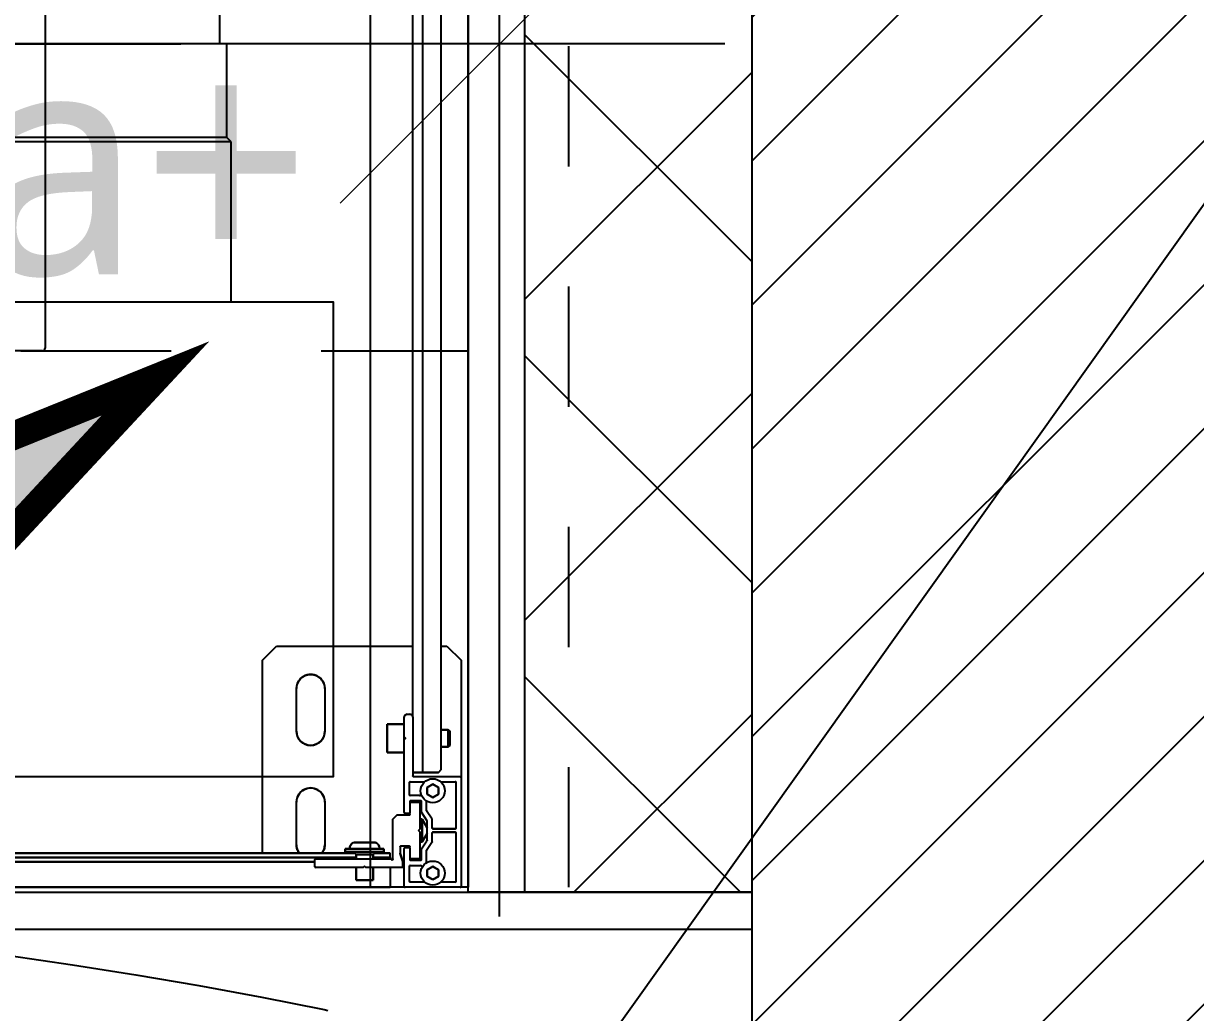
# Model space of a CAD drawing. Extents: x -2932 to 12371, y 2178 to 6224.
# Drawn here: x 4616.3 to 4657.59, y 4688.02 to 4722.88 of the extents above; entities that cross this region are included whole.
import ezdxf
from ezdxf import colors
from ezdxf.entities.mleader import LeaderData, LeaderLine
from ezdxf.math import Vec2, Vec3

# ---------------------------------------------------------------- set-up
doc = ezdxf.new("R2010")
doc.units = 0
doc.header["$PDMODE"] = 67
for name, pattern in [('ACAD_ISO02W100', [15, 12, -3]), ('prlm_ef', [0.165, 0.1, -0.065]), ('prlm_vmc', [0.282222, 0.141111, -0.141111]), ('Style de ligne -1', [0.41664, 0.20828, -0.20836])]:
    doc.linetypes.add(name, pattern=pattern)
doc.layers.get('0').update_dxf_attribs({"color": 252})
for name, color, linetype, lineweight in [('_GAZELEC-BOITE INCORPO', 36, 'Continuous', 18), ('_GAZELEC-RESERVATION', 1, 'Continuous', 18), ('_GAZELEC-RESERVATION 2', 6, 'Continuous', 18)]:
    doc.layers.add(name, color=color, linetype=linetype, lineweight=lineweight)
for name, color, linetype in [('_GAZELEC-EAU CHAUDE', 1, 'Continuous'), ('B aménagement intérieur', 252, 'Continuous'), ('B GÈnÈral_Hatch', 252, 'Continuous'), ('B Général', 252, 'Continuous'), ('C ANNOTATIONS-prestations', 252, 'Continuous'), ('F REMPLISSAGE-vert clair', 252, 'Continuous'), ('F REMPLISSAGE-vert foncé', 252, 'Continuous'), ('GAZ-EU FLECHE', 42, 'Continuous'), ('GAZ-GAZ N-1', 202, 'Continuous'), ('MTI900_Alu', 252, 'Continuous'), ('prlm-CHAUFF', 30, 'Continuous'), ('prlm-EAU-EF', 161, 'Continuous'), ('prlm-MOD', 64, 'Continuous')]:
    doc.layers.add(name, color=color, linetype=linetype)
doc.layers.add('prlm-ZEROPLOT', color=254, linetype='Continuous', plot=False)
doc.styles.add('Arial', font='arial.ttf')
doc.styles.add('Eurostile', font='')
doc.styles.add('prlm-chauff', font='trebucbi.ttf', dxfattribs={"height": 18})
doc.styles.get("Standard").update_dxf_attribs({"font": 'isocp.shx', "height": 15})
doc.styles.get('Eurostile').set_extended_font_data('Eurostile')
doc.dimstyles.new('200', dxfattribs={"dimscale": 0.1, "dimtxt": 150, "dimasz": 25, "dimexe": 50, "dimexo": 50, "dimgap": 20, "dimtad": 1, "dimdec": 0, "dimdsep": 46, "dimtxsty": 'Arial', "dimblk1": 'DOTBLANK', "dimblk2": 'DOTBLANK', "dimsah": 1, "dimcen": 25, "dimclrd": 5, "dimclre": 5, "dimadec": 0, "dimazin": 0, "dimtfac": 1, "dimtdec": 0, "dimtmove": 0, "dimatfit": 3, "dimldrblk": 'DOTBLANK', "dimfxl": 50, "dimtolj": 1, "dimtzin": 0, "dimarcsym": 0})
doc.dimstyles.new('Arch', dxfattribs={"dimtxt": 11.765001, "dimasz": 11.224121, "dimexe": 15.875, "dimexo": 7.9375, "dimgap": 7.9375, "dimtad": 1, "dimdec": 1, "dimtxsty": 'Eurostile', "dimblk": 'B n1.VW_SLASH', "dimblk1": 'B n1.VW_SLASH', "dimblk2": 'B n1.VW_SLASH', "dimcen": 0, "dimdle": 7.9375, "dimazin": 0, "dimtfac": 1, "dimtdec": 1, "dimtix": 1, "dimtmove": 0, "dimatfit": 0, "dimldrblk": 'B n1.VW_FILLEDARROW', "dimfxl": 1, "dimfrac": 2, "dimtolj": 1, "dimarcsym": 0})

# ---------------------------------------------------------------- blocks, each defined once
blk = doc.blocks.new('A n1.200_wc-2')
at = {"layer": 'B Général', "linetype": 'Continuous'}
for p, q in [((-25, -20.1), (-25, 0)), ((-24.9, 0.1), (24.9, 0.1))]:
    blk.add_line(p, q, dxfattribs=at)
blk.add_arc((-24.9, 0), 0.1, 90, 180, dxfattribs=at)
blk = doc.blocks.new('A n1.Groupe-6-1')
at = {"layer": 'B Général', "linetype": 'Style de ligne -1', "ltscale": 25.4, "flags": 128}
blk.add_lwpolyline([(-35.4, 7.6), (35.6, 7.6), (35.6, -32.4), (-35.4, -32.4)], close=True, dxfattribs=at)
at = {"layer": 'B Général', "xscale": -1, "rotation": 270}
blk.add_blockref('A n1.200_wc-2', (35.5, 7.5), dxfattribs=at)
blk = doc.blocks.new('A n1.WC-plan-PMR')
at = {"layer": 'B Général'}
blk.add_blockref('A n1.Groupe-6-1', (0, 0), dxfattribs=at)
blk = doc.blocks.new('A n1.T2 A25 (2D)')
at = {"layer": 'B Général', "xscale": -1, "rotation": 90}
blk.add_blockref('A n1.WC-plan-PMR', (-193.399, -298.643), dxfattribs=at)
blk = doc.blocks.new('A n1.G 100_80')
at = {"layer": 'B Général', "linetype": 'Continuous', "flags": 128}
blk.add_lwpolyline([(9.5, -45), (9.5, 45), (48.52, 45), (48.52, -45)], close=True, dxfattribs=at)
at = {"layer": 'C ANNOTATIONS-prestations'}
for p, q in [((9.5, 42.25), (9.5, -42.25)), ((10.55, 41.05), (10.55, -41.05)), ((10.7, 41), (10.7, -41)), ((10.4, 39.6), (10.4, -39.6)), ((10.7, -37.75), (17.5, -37.75)), ((17.5, -37.75), (18, -38.25)), ((18, -38.25), (18, -43.05)), ((11, -38.95), (12.5, -38.95)), ((15, -38.95), (16.5, -38.95)), ((10.2, -41.3), (10.2, -39.63)), ((10.23, -39.6), (10.47, -39.6)), ((10.5, -39.63), (10.5, -42.29)), ((12.5, -39.95), (11, -39.95)), ((16.5, -39.95), (15, -39.95)), ((10.7, -40.67), (10.75, -40.67)), ((10.75, -40.67), (10.75, -42.03)), ((10.75, -40.67), (10.85, -40.67)), ((10.85, -40.67), (10.85, -42.03)), ((9.75, -41.05), (9.75, -41.65)), ((9.75, -41.05), (10.2, -41.05)), ((10.5, -41.05), (10.65, -41.05)), ((10.65, -41.05), (10.75, -40.95)), ((10.65, -41.65), (10.65, -41.05)), ((11.08, -41.025), (11.08, -41.675)), ((10.2, -41.65), (9.75, -41.65)), ((10.25, -41.35), (10.2, -41.3)), ((10.2, -41.4), (10.25, -41.35)), ((10.2, -42.67), (10.2, -41.4)), ((10.65, -41.65), (10.5, -41.65)), ((10.55, -41.65), (10.55, -42.25)), ((10.75, -41.75), (10.65, -41.65)), ((10.7, -41.7), (10.7, -42.25)), ((10.75, -42.03), (10.7, -42.03)), ((10.85, -42.03), (10.75, -42.03)), ((9.5, -42.78), (9.5, -42.25)), ((10.2, -42.25), (9.5, -42.25)), ((10.55, -42.25), (10.5, -42.25)), ((10.5, -42.35), (11.9, -42.35)), ((10.55, -42.25), (10.7, -42.25)), ((11.9, -42.35), (12.05, -42.5)), ((12.05, -42.5), (12.05, -42.92)), ((14.25, -42.15), (15.25, -42.15)), ((14.25, -42.75), (14.25, -42.15)), ((15.25, -42.15), (15.25, -42.75)), ((9.5, -44.72), (9.5, -42.78)), ((9.53, -42.75), (10.87, -42.75)), ((9.71, -42.93), (10.24, -42.93)), ((10.395, -42.7), (10.23, -42.7)), ((10.695, -42.601), (10.405, -42.698)), ((10.92, -42.6), (10.705, -42.6)), ((10.9, -42.78), (10.9, -42.92)), ((10.95, -42.92), (10.95, -42.63)), ((12.1, -42.92), (12.1, -42.78)), ((12.13, -42.75), (14.7, -42.75)), ((12.76, -42.93), (13.19, -42.93)), ((14.7, -42.75), (14.729, -42.779)), ((14.7, -42.75), (14.8, -42.75)), ((14.771, -42.779), (14.8, -42.75)), ((14.8, -42.75), (15.5, -42.75)), ((15.6, -42.85), (15.6, -42.95)), ((9.68, -43.467), (9.68, -42.96)), ((10.27, -42.96), (10.27, -43.306)), ((10.45, -42.98), (10.45, -43.32)), ((10.87, -42.95), (10.48, -42.95)), ((10.48, -43.35), (10.841, -43.35)), ((10.5, -43.27), (10.5, -42.98)), ((11.45, -43.3), (10.53, -43.3)), ((10.858, -43.355), (11.142, -43.545)), ((10.87, -42.95), (10.92, -42.95)), ((11.1, -43.377), (11.1, -43.3)), ((11.177, -43.3), (11.177, -43.421)), ((11.45, -43.3), (11.5, -43.25)), ((11.5, -43.25), (11.55, -43.3)), ((12.47, -43.3), (11.55, -43.3)), ((11.823, -43.3), (11.823, -43.421)), ((11.858, -43.545), (12.15, -43.35)), ((11.9, -43.3), (11.9, -43.377)), ((12.08, -42.95), (12.13, -42.95)), ((12.52, -42.95), (12.13, -42.95)), ((12.15, -43.35), (12.52, -43.35)), ((12.5, -42.98), (12.5, -43.27)), ((12.55, -43.32), (12.55, -42.98)), ((12.73, -43.28), (12.73, -42.96)), ((13.22, -42.96), (13.22, -43.467)), ((13.4, -43.08), (13.4, -44.72)), ((15.5, -43.05), (13.43, -43.05)), ((13.55, -43.4), (13.55, -43.05)), ((15.5, -43.05), (42.27, -43.05)), ((9.885, -43.55), (9.769, -43.75)), ((9.769, -43.75), (9.885, -43.95)), ((10.115, -43.55), (9.885, -43.55)), ((10.231, -43.75), (10.115, -43.55)), ((10.115, -43.95), (10.231, -43.75)), ((10.364, -43.53), (10.786, -43.53)), ((10.803, -43.535), (11.088, -43.725)), ((11.1, -43.377), (11.9, -43.377)), ((11.4, -43.55), (11.1, -43.377)), ((11.105, -43.73), (11.41, -43.73)), ((11.159, -43.55), (11.841, -43.55)), ((11.44, -44.54), (11.44, -43.76)), ((11.56, -43.76), (11.56, -44.54)), ((11.59, -43.73), (11.904, -43.73)), ((11.9, -43.377), (11.6, -43.55)), ((11.904, -43.73), (12.197, -43.535)), ((12.214, -43.53), (12.536, -43.53)), ((12.785, -43.55), (12.669, -43.75)), ((12.669, -43.75), (12.785, -43.95)), ((13.015, -43.55), (12.785, -43.55)), ((13.131, -43.75), (13.015, -43.55)), ((13.015, -43.95), (13.131, -43.75)), ((13.55, -43.4), (44.25, -43.4)), ((13.55, -43.95), (13.55, -43.4)), ((9.68, -44.54), (9.68, -44.033)), ((9.885, -43.95), (10.115, -43.95)), ((12.785, -43.95), (13.015, -43.95)), ((13.22, -44.033), (13.22, -44.54)), ((13.65, -44.05), (13.55, -43.95)), ((13.65, -44.05), (44.15, -44.05)), ((14.45, -44.3), (14.45, -44.05)), ((15.05, -44.05), (15.05, -44.3)), ((18, -44.05), (18, -44.25)), ((11.41, -44.57), (9.71, -44.57)), ((13.19, -44.57), (11.59, -44.57)), ((14.45, -44.3), (15.05, -44.3)), ((14.5, -44.35), (14.45, -44.3)), ((15, -44.35), (14.5, -44.35)), ((15.05, -44.3), (15, -44.35)), ((18, -44.25), (17.5, -44.75)), ((9.5, -44.75), (9.5, -44.72)), ((9.53, -44.75), (9.5, -44.75)), ((13.37, -44.75), (9.53, -44.75)), ((17.5, -44.75), (13.37, -44.75))]:
    blk.add_line(p, q, dxfattribs=at)
at = {"layer": 'C ANNOTATIONS-prestations', "flags": 128}
for points in [[(10.7, -39.05, -0.080612), (10.842, -38.976, -0.080612), (11, -38.95)], [(12.5, -38.95, -0.414214), (13, -39.45, -0.414214), (12.5, -39.95)], [(15, -39.95, -0.414214), (14.5, -39.45, -0.414214), (15, -38.95)], [(16.5, -38.95, -0.414214), (17, -39.45, -0.414214), (16.5, -39.95)], [(10.2, -39.63, -0.198912), (10.209, -39.609, -0.198912), (10.23, -39.6)], [(10.47, -39.6, -0.198912), (10.491, -39.609, -0.198912), (10.5, -39.63)], [(11, -39.95, -0.080612), (10.842, -39.924, -0.080612), (10.7, -39.85)], [(10.85, -40.827, -0.218554), (11.01, -40.873, -0.218554), (11.08, -41.025)], [(10.85, -40.826, -0.003145), (10.853, -40.826, -0.003145), (10.855, -40.826)], [(11.08, -41.675, -0.218554), (11.01, -41.827, -0.218554), (10.85, -41.873)], [(10.855, -41.873, -0.003145), (10.853, -41.874, -0.003145), (10.85, -41.874)], [(10.5, -42.35, -0.414214), (10.47, -42.32, -0.414214), (10.5, -42.29)], [(9.5, -42.78, -0.198912), (9.509, -42.759, -0.198912), (9.53, -42.75)], [(9.68, -42.96, -0.198912), (9.689, -42.939, -0.198912), (9.71, -42.93)], [(10.23, -42.7, -0.198912), (10.209, -42.691, -0.198912), (10.2, -42.67)], [(10.24, -42.93, -0.198912), (10.261, -42.939, -0.198912), (10.27, -42.96)], [(10.405, -42.698, -0.040241), (10.4, -42.7, -0.040241), (10.395, -42.7)], [(10.695, -42.601, -0.040241), (10.7, -42.6, -0.040241), (10.705, -42.6)], [(10.87, -42.75, -0.198912), (10.891, -42.759, -0.198912), (10.9, -42.78)], [(10.9, -42.92, -0.198912), (10.891, -42.941, -0.198912), (10.87, -42.95)], [(10.92, -42.6, -0.198912), (10.941, -42.609, -0.198912), (10.95, -42.63)], [(10.95, -42.92, -0.198912), (10.941, -42.941, -0.198912), (10.92, -42.95)], [(12.08, -42.95, -0.198912), (12.059, -42.941, -0.198912), (12.05, -42.92)], [(12.1, -42.78, -0.198912), (12.109, -42.759, -0.198912), (12.13, -42.75)], [(12.13, -42.95, -0.198912), (12.109, -42.941, -0.198912), (12.1, -42.92)], [(12.73, -42.96, -0.198912), (12.739, -42.939, -0.198912), (12.76, -42.93)], [(13.19, -42.93, -0.198912), (13.211, -42.939, -0.198912), (13.22, -42.96)], [(14.771, -42.779, -0.198912), (14.75, -42.787, -0.198912), (14.729, -42.779)], [(15.5, -42.75, -0.198912), (15.571, -42.779, -0.198912), (15.6, -42.85)], [(10.27, -43.306, -0.123554), (10.258, -43.354, -0.123554), (10.225, -43.39)], [(10.45, -42.98, -0.198912), (10.459, -42.959, -0.198912), (10.48, -42.95)], [(10.48, -43.35, -0.198912), (10.459, -43.341, -0.198912), (10.45, -43.32)], [(10.5, -42.98, -0.198912), (10.509, -42.959, -0.198912), (10.53, -42.95)], [(10.53, -43.3, -0.198912), (10.509, -43.291, -0.198912), (10.5, -43.27)], [(10.841, -43.35, -0.073633), (10.85, -43.351, -0.073633), (10.858, -43.355)], [(12.47, -42.95, -0.198912), (12.491, -42.959, -0.198912), (12.5, -42.98)], [(12.5, -43.27, -0.198912), (12.491, -43.291, -0.198912), (12.47, -43.3)], [(12.52, -42.95, -0.198912), (12.541, -42.959, -0.198912), (12.55, -42.98)], [(12.55, -43.32, -0.198912), (12.541, -43.341, -0.198912), (12.52, -43.35)], [(12.758, -43.349, -0.095961), (12.737, -43.317, -0.095961), (12.73, -43.28)], [(13.4, -43.08, -0.198912), (13.409, -43.059, -0.198912), (13.43, -43.05)], [(15.6, -42.95, -0.198912), (15.571, -43.021, -0.198912), (15.5, -43.05)], [(9.68, -43.47, -0.01196), (9.68, -43.469, -0.01196), (9.68, -43.467)], [(10.786, -43.53, -0.073633), (10.795, -43.531, -0.073633), (10.803, -43.535)], [(11.105, -43.73, -0.073633), (11.096, -43.729, -0.073633), (11.088, -43.725)], [(11.159, -43.55, -0.073633), (11.15, -43.549, -0.073633), (11.142, -43.545)], [(11.41, -43.73, -0.198912), (11.431, -43.739, -0.198912), (11.44, -43.76)], [(11.56, -43.76, -0.198912), (11.569, -43.739, -0.198912), (11.59, -43.73)], [(11.858, -43.545, -0.073633), (11.85, -43.549, -0.073633), (11.841, -43.55)], [(12.197, -43.535, -0.073633), (12.205, -43.531, -0.073633), (12.214, -43.53)], [(13.22, -43.467, -0.01196), (13.22, -43.469, -0.01196), (13.22, -43.47)], [(9.68, -44.033, -0.01196), (9.68, -44.031, -0.01196), (9.68, -44.03)], [(13.22, -44.03, -0.01196), (13.22, -44.031, -0.01196), (13.22, -44.033)], [(9.71, -44.57, -0.198912), (9.689, -44.561, -0.198912), (9.68, -44.54)], [(11.44, -44.54, -0.198912), (11.431, -44.561, -0.198912), (11.41, -44.57)], [(11.59, -44.57, -0.198912), (11.569, -44.561, -0.198912), (11.56, -44.54)], [(13.22, -44.54, -0.198912), (13.211, -44.561, -0.198912), (13.19, -44.57)], [(9.53, -44.75, -0.198912), (9.509, -44.741, -0.198912), (9.5, -44.72)], [(13.4, -44.72, -0.198912), (13.391, -44.741, -0.198912), (13.37, -44.75)]]:
    blk.add_lwpolyline(points, format="xyb", dxfattribs=at)
at = {"layer": 'C ANNOTATIONS-prestations'}
for centre in [(10, -43.75), (12.9, -43.75)]:
    blk.add_circle(centre, 0.425, dxfattribs=at)
blk = doc.blocks.new('xi.thema+')
at = {"layer": 'prlm-CHAUFF', "color": 0}
blk.add_lwpolyline([(-20.9, 0), (-20.9, 34.4), (20.9, 34.4), (20.9, 0)], close=True, dxfattribs=at)
at = {"layer": 'prlm-CHAUFF', "color": 7, "linetype": 'prlm_vmc', "ltscale": 30}
blk.add_lwpolyline([(27.9, 0), (27.9, 34.4)], dxfattribs=at)
at = {"layer": 'prlm-CHAUFF', "color": 0, "insert": (0, 25.539), "char_height": 8, "width": 7.19706, "attachment_point": 5, "style": 'prlm-chauff'}
blk.add_mtext('thema+', dxfattribs=at)
blk = doc.blocks.new('A n1.MTI900_Alu_390')
at = {"layer": 'MTI900_Alu', "color": 1, "linetype": 'Continuous'}
for p, q in [((-4.475, 0), (-4.472, 0)), ((-4.475, -0.003), (-4.475, 0)), ((-4.472, 0), (-4.278, 0)), ((-4.278, 0), (-4.225, 0)), ((-4.225, 0), (4.225, 0)), ((-4.225, -0.07), (-4.225, 0)), ((-4.475, -0.387), (-4.475, -0.003)), ((-4.457, -0.191), (-4.457, -0.021)), ((-4.454, -0.018), (-4.4033, -0.018)), ((-4.395, -0.0385), (-4.375, -0.0269)), ((-4.395, -0.0615), (-4.395, -0.0385)), ((-4.375, -0.0269), (-4.355, -0.0385)), ((-4.355, -0.0385), (-4.355, -0.0615)), ((-4.3467, -0.018), (-4.296, -0.018)), ((-4.293, -0.021), (-4.293, -0.074)), ((-4.275, -0.003), (-4.275, -0.137)), ((-4.165, -0.025), (-4.105, -0.025)), ((-4.165, -0.025), (-4.165, -0.07)), ((-4.105, -0.07), (-4.105, -0.025)), ((-4.375, -0.0731), (-4.395, -0.0615)), ((-4.355, -0.0615), (-4.375, -0.0731)), ((-4.296, -0.077), (-4.3306, -0.077)), ((-4.27, -0.073), (-4.27, -0.0895)), ((-4.267, -0.07), (-4.14, -0.07)), ((-4.135, -0.075), (-4.14, -0.07)), ((-4.13, -0.07), (-4.135, -0.075)), ((-4.13, -0.07), (-3.963, -0.07)), ((-3.96, -0.073), (-3.96, -0.097)), ((-4.353, -0.0864), (-4.353, -0.1286)), ((-4.335, -0.098), (-4.335, -0.1341)), ((-4.298, -0.095), (-4.332, -0.095)), ((-4.33, -0.195), (-4.33, -0.103)), ((-4.327, -0.1), (-4.298, -0.1)), ((-4.295, -0.137), (-4.295, -0.098)), ((-4.2698, -0.0905), (-4.2602, -0.1195)), ((-4.26, -0.142), (-4.26, -0.1205)), ((-4.235, -0.1), (-4.235, -0.24)), ((-3.963, -0.1), (-4.229, -0.1)), ((-4.225, -0.105), (-4.225, -0.1)), ((-4.225, -0.105), (-4.165, -0.105)), ((-4.225, -0.105), (-4.225, -0.12)), ((-4.225, -0.12), (-4.17, -0.12)), ((-4.203, -0.12), (-4.203, -0.125)), ((-4.165, -0.115), (-4.175, -0.125)), ((-4.165, -0.1), (-4.165, -0.115)), ((-4.105, -0.115), (-4.165, -0.115)), ((-4.105, -0.115), (-4.105, -0.1)), ((-4.105, -0.105), (4.105, -0.105)), ((-4.095, -0.125), (-4.105, -0.115)), ((-4.1, -0.12), (4.1, -0.12)), ((-4.067, -0.125), (-4.067, -0.12)), ((-3.96, -0.09), (3.96, -0.09)), ((-3.775, -0.12), (-3.775, -0.8)), ((-4.373, -0.1605), (-4.373, -0.191)), ((-4.3535, -0.1303), (-4.3725, -0.1588)), ((-4.3377, -0.16), (-4.355, -0.19)), ((-4.3355, -0.1358), (-4.3545, -0.1642)), ((-4.3377, -0.24), (-4.3377, -0.16)), ((-4.33, -0.16), (-4.3377, -0.16)), ((-4.295, -0.137), (-4.295, -0.142)), ((-4.278, -0.14), (-4.292, -0.14)), ((-4.292, -0.145), (-4.263, -0.145)), ((-4.203, -0.125), (-4.067, -0.125)), ((-4.203, -0.125), (-4.203, -0.135)), ((-4.203, -0.135), (-4.067, -0.135)), ((-4.1675, -0.158), (-4.1025, -0.158)), ((-4.067, -0.135), (-4.067, -0.125)), ((-3.995, -0.3), (-3.995, -0.15)), ((-3.895, -0.15), (-3.895, -0.3)), ((-4.376, -0.194), (-4.454, -0.194)), ((-4.454, -0.206), (-4.376, -0.206)), ((-4.355, -0.1659), (-4.355, -0.2341)), ((-4.33, -0.1677), (-4.3421, -0.1677)), ((-4.325, -0.2), (-4.33, -0.195)), ((-4.33, -0.205), (-4.325, -0.2)), ((-4.33, -0.297), (-4.33, -0.205)), ((-4.457, -0.369), (-4.457, -0.209)), ((-4.373, -0.209), (-4.373, -0.2404)), ((-4.373, -0.2404), (-4.3535, -0.2697)), ((-4.355, -0.21), (-4.3377, -0.24)), ((-4.3545, -0.2358), (-4.335, -0.265)), ((-4.33, -0.2323), (-4.3421, -0.2323)), ((-4.3377, -0.24), (-4.33, -0.24)), ((-4.25, -0.255), (-4.235, -0.24)), ((-4.353, -0.2714), (-4.353, -0.3036)), ((-4.335, -0.265), (-4.335, -0.302)), ((-4.295, -0.258), (-4.295, -0.263)), ((-4.295, -0.302), (-4.295, -0.263)), ((-4.25, -0.255), (-4.292, -0.255)), ((-4.292, -0.26), (-4.278, -0.26)), ((-4.275, -0.263), (-4.275, -0.52)), ((-4.395, -0.3285), (-4.375, -0.3169)), ((-4.395, -0.3515), (-4.395, -0.3285)), ((-4.375, -0.3169), (-4.355, -0.3285)), ((-4.355, -0.3285), (-4.355, -0.3515)), ((-4.332, -0.305), (-4.298, -0.305)), ((-4.328, -0.323), (-4.296, -0.323)), ((-4.298, -0.3), (-4.327, -0.3)), ((-4.293, -0.326), (-4.293, -0.369)), ((-4.375, -0.3631), (-4.395, -0.3515)), ((-4.355, -0.3515), (-4.375, -0.3631)), ((-4.475, -0.8), (-4.475, -0.387)), ((-4.308, -0.39), (-4.472, -0.39)), ((-4.4033, -0.372), (-4.454, -0.372)), ((-4.395, -0.405), (-4.405, -0.415)), ((-4.34, -0.405), (-4.395, -0.405)), ((-4.296, -0.372), (-4.3467, -0.372)), ((-4.305, -0.405), (-4.34, -0.405)), ((-4.34, -0.405), (-4.34, -3.475)), ((-4.305, -0.6), (-4.305, -0.393)), ((-4.405, -0.415), (-4.405, -3.465)), ((-4.43, -0.495), (-4.435, -0.5)), ((-4.43, -0.555), (-4.43, -0.495)), ((-4.405, -0.495), (-4.43, -0.495)), ((-4.215, -0.475), (-4.275, -0.475)), ((-4.215, -0.575), (-4.215, -0.475)), ((-4.435, -0.5), (-4.435, -0.55)), ((-4.275, -0.52), (-4.2779, -0.5229)), ((-4.2779, -0.5271), (-4.275, -0.53)), ((-4.275, -0.53), (-4.275, -0.52)), ((-4.275, -0.53), (-4.275, -0.6)), ((-4.435, -0.55), (-4.43, -0.555)), ((-4.43, -0.555), (-4.405, -0.555)), ((-4.275, -0.575), (-4.215, -0.575)), ((-3.995, -0.7), (-3.995, -0.55)), ((-3.895, -0.55), (-3.895, -0.7)), ((-4.305, -0.6), (-4.305, -3.277)), ((-4.285, -0.61), (-4.295, -0.61)), ((-4.425, -0.85), (-4.475, -0.8)), ((-3.775, -0.8), (-3.825, -0.85)), ((-4.405, -0.85), (-4.425, -0.85)), ((-3.825, -0.85), (-4.305, -0.85))]:
    blk.add_line(p, q, dxfattribs=at)
for centre in [(-4.375, -0.05), (-4.375, -0.34)]:
    blk.add_circle(centre, 0.0425, dxfattribs=at)
for centre, radius, start, end in [((-4.472, -0.003), 0.003, 90, 180), ((-4.278, -0.003), 0.003, 0, 90), ((-4.454, -0.021), 0.003, 90, 180), ((-4.4033, -0.021), 0.003, 84.5182, 90), ((-4.3467, -0.021), 0.003, 90, 95.4817), ((-4.296, -0.021), 0.003, 0, 90), ((-4.3306, -0.067), 0.01, 213.6525, 270), ((-4.296, -0.074), 0.003, 270, 0), ((-4.267, -0.073), 0.003, 90, 180), ((-3.963, -0.073), 0.003, 0, 90), ((-4.332, -0.098), 0.003, 90, 180), ((-4.327, -0.103), 0.003, 90, 180), ((-4.298, -0.098), 0.003, 0, 90), ((-4.298, -0.103), 0.003, 0, 90), ((-4.267, -0.0895), 0.003, 180, 198.4349), ((-4.263, -0.1205), 0.003, 0, 18.4349), ((-4.232, -0.1), 0.003, 0, 180), ((-3.945, -0.15), 0.05, 143.1301, 180), ((-3.963, -0.097), 0.003, 270, 0), ((-3.945, -0.15), 0.05, 0, 36.8699), ((-4.37, -0.1605), 0.003, 146.3099, 180), ((-4.352, -0.1659), 0.003, 146.3099, 180), ((-4.356, -0.1286), 0.003, 326.3099, 0), ((-4.338, -0.1341), 0.003, 326.3099, 0), ((-4.292, -0.137), 0.003, 180, 270), ((-4.292, -0.142), 0.003, 180, 270), ((-4.278, -0.137), 0.003, 270, 0), ((-4.263, -0.142), 0.003, 270, 0), ((-4.1675, -0.138), 0.02, 171.3731, 270), ((-4.1675, -0.133), 0.02, 185.7392, 187.1808), ((-4.1025, -0.138), 0.02, 270, 8.6269), ((-4.1025, -0.133), 0.02, 352.8192, 354.2608), ((-4.454, -0.191), 0.003, 180, 270), ((-4.454, -0.209), 0.003, 90, 180), ((-4.376, -0.191), 0.003, 270, 0), ((-4.376, -0.209), 0.003, 0, 90), ((-4.352, -0.2341), 0.003, 180, 213.6901), ((-4.356, -0.2714), 0.003, 0, 33.6901), ((-4.292, -0.258), 0.003, 90, 180), ((-4.292, -0.263), 0.003, 90, 180), ((-4.278, -0.263), 0.003, 0, 90), ((-4.332, -0.302), 0.003, 180, 270), ((-4.328, -0.333), 0.01, 90, 133.851), ((-4.327, -0.297), 0.003, 180, 270), ((-4.298, -0.297), 0.003, 270, 0), ((-4.298, -0.302), 0.003, 270, 0), ((-4.296, -0.326), 0.003, 0, 90), ((-3.945, -0.3), 0.05, 180, 0), ((-4.454, -0.369), 0.003, 180, 270), ((-4.296, -0.369), 0.003, 270, 0), ((-4.472, -0.387), 0.003, 180, 270), ((-4.4033, -0.369), 0.003, 270, 275.4818), ((-4.3467, -0.369), 0.003, 264.5182, 270), ((-4.308, -0.393), 0.003, 0, 90), ((-4.2758, -0.525), 0.003, 135, 225), ((-3.945, -0.55), 0.05, 0, 180), ((-4.295, -0.6), 0.01, 180, 270), ((-4.285, -0.6), 0.01, 270, 0), ((-3.945, -0.7), 0.05, 180, 0)]:
    blk.add_arc(centre, radius, start, end, dxfattribs=at)
blk = doc.blocks.new('xi.uta-yzen-g')
at = {"layer": 'prlm-CHAUFF', "ltscale": 50}
for p, q in [((36.5, 29.72), (36.5, 35.02)), ((36.75, 29.72), (20.65, 29.72)), ((36.75, 26.42), (36.75, 29.72)), ((36.9, 26.27), (20.5, 26.27)), ((36.75, 26.42), (20.65, 26.42)), ((36.9, 26.27), (36.75, 26.42)), ((36.9, 20.62), (36.9, 26.27))]:
    blk.add_line(p, q, dxfattribs=at)
blk.add_lwpolyline([(-40.5, 20.62), (-40.5, 3.9), (40.5, 3.9), (40.5, 20.62)], close=True, dxfattribs=at)
blk = doc.blocks.new('xi.dchrob')
at = {"layer": 'prlm-ZEROPLOT', "color": 253, "linetype": 'ACAD_ISO02W100', "ltscale": 5}
blk.add_circle((13.375, 0), 180, dxfattribs=at)
blk = doc.blocks.new('B n1.VW_SLASH')
at = {"linetype": 'ByBlock', "lineweight": -2}
blk.add_line((0.7072, 0), (-1, 0), dxfattribs=at)
at = {"linetype": 'Continuous', "lineweight": 20, "flags": 128}
blk.add_lwpolyline([(0.5001, 0.5001), (-0.5001, -0.5001)], dxfattribs=at)
blk = doc.blocks.new('*D253')
at = {"layer": '_GAZELEC-RESERVATION 2', "color": 0, "lineweight": -2, "transparency": 16777216}
for p, q in [((4563.065, 4691.412), (4563.065, 4738.033)), ((4633.065, 4691.412), (4633.065, 4738.033)), ((4574.29, 4722.158), (4621.841, 4722.158))]:
    blk.add_line(p, q, dxfattribs=at)
at = {"layer": 'Defpoints', "color": 0, "transparency": 16777216}
for p in [(4633.065, 4722.158), (4563.065, 4683.475), (4633.065, 4683.475)]:
    blk.add_point(p, dxfattribs=at)
at = {"layer": '_GAZELEC-RESERVATION 2', "color": 0, "lineweight": -2, "transparency": 16777216, "xscale": 11.22412109375, "yscale": 11.22412109375, "zscale": 11.22412109375, "rotation": 180}
blk.add_blockref('B n1.VW_SLASH', (4563.065, 4722.158), dxfattribs=at)
at = {"layer": '_GAZELEC-RESERVATION 2', "color": 0, "lineweight": -2, "transparency": 16777216, "xscale": 11.22412109375, "yscale": 11.22412109375, "zscale": 11.22412109375}
blk.add_blockref('B n1.VW_SLASH', (4633.065, 4722.158), dxfattribs=at)
at = {"layer": '_GAZELEC-RESERVATION 2', "color": 0, "transparency": 16777216, "insert": (4598.065, 4735.978), "char_height": 11.765, "attachment_point": 5, "style": 'Eurostile'}
blk.add_mtext('\\A1;70.00', dxfattribs=at)
blk = doc.blocks.new('B n1.VW_FILLEDARROW')
at = {"linetype": 'Continuous'}
blk.add_hatch(color=250, dxfattribs=at).paths.add_polyline_path([(-1.4144, 0.379), (0, 0), (-1.4144, -0.379)])
at = {"linetype": 'Continuous', "flags": 128}
blk.add_lwpolyline([(-1.4144, 0.379), (0, 0), (-1.4144, -0.379)], close=True, dxfattribs=at)
blk = doc.blocks.new('*D254')
at = {"layer": '_GAZELEC-RESERVATION 2', "color": 0, "lineweight": -2, "transparency": 16777216}
for p, q in [((4682.225, 4694.699), (4682.225, 4705.923)), ((4641.003, 4683.475), (4698.1, 4683.475)), ((4682.225, 4683.475), (4682.225, 4643.475)), ((4641.003, 4643.475), (4698.1, 4643.475)), ((4682.225, 4632.25), (4682.225, 4621.026))]:
    blk.add_line(p, q, dxfattribs=at)
at = {"layer": 'Defpoints', "color": 0, "transparency": 16777216}
for p in [(4633.065, 4683.475), (4633.065, 4643.475), (4682.225, 4643.475)]:
    blk.add_point(p, dxfattribs=at)
at = {"layer": '_GAZELEC-RESERVATION 2', "color": 0, "lineweight": -2, "transparency": 16777216, "xscale": 11.22412109375, "yscale": 11.22412109375, "zscale": 11.22412109375}
for p, rotation in [((4682.225, 4683.475), 270), ((4682.225, 4643.475), 90)]:
    blk.add_blockref('B n1.VW_SLASH', p, dxfattribs=dict(at, rotation=rotation))
at = {"layer": '_GAZELEC-RESERVATION 2', "color": 0, "transparency": 16777216, "insert": (4668.405, 4663.475), "char_height": 11.765, "attachment_point": 5, "rotation": 90, "style": 'Eurostile'}
blk.add_mtext('\\A1;40.00', dxfattribs=at)
blk = doc.blocks.new('FLECHE2')
h = blk.add_hatch(color=256)
h.dxf.hatch_style = 1
h.paths.add_polyline_path([(496271.87, -370023.32), (496278.4, -369899.22), (496300.9, -369954.84), (496356.52, -369932.35)])
at = {"const_width": 10}
for points in [[(496066.67, -370507.24), (496300.9, -369954.84), (496356.52, -369932.35), (496271.87, -370023.32), (496300.9, -369954.84), (496278.4, -369899.22), (496271.87, -370023.32), (496356.52, -369932.35), (496300.9, -369954.84), (496278.4, -369899.22), (496271.87, -370023.32)], [(496271.87, -370023.32), (496278.4, -369899.22), (496300.9, -369954.84), (496356.52, -369932.35), (496271.87, -370023.32)]]:
    blk.add_lwpolyline(points, dxfattribs=at)
blk = doc.blocks.new('_DOTBLANK')
at = {"color": 0, "linetype": 'ByBlock'}
blk.add_line((-0.5, 0), (-1, 0), dxfattribs=at)
blk.add_circle((0, 0), 0.5, dxfattribs=at)
blk = doc.blocks.new('*D297')
at = {"layer": '_GAZELEC-BOITE INCORPO', "color": 5, "lineweight": -2, "transparency": 16777216}
for p, q in [((4531.965, 4694.461), (4531.965, 4791.093)), ((4641.965, 4694.461), (4641.965, 4791.093)), ((4534.465, 4786.093), (4639.465, 4786.093))]:
    blk.add_line(p, q, dxfattribs=at)
at = {"layer": 'Defpoints', "color": 0, "transparency": 16777216}
for p in [(4641.965, 4786.093), (4531.965, 4689.461), (4641.965, 4689.461)]:
    blk.add_point(p, dxfattribs=at)
at = {"layer": '_GAZELEC-BOITE INCORPO', "color": 5, "lineweight": -2, "transparency": 16777216, "xscale": 2.5, "yscale": 2.5, "zscale": 2.5, "rotation": 180}
blk.add_blockref('_DOTBLANK', (4531.965, 4786.093), dxfattribs=at)
at = {"layer": '_GAZELEC-BOITE INCORPO', "color": 5, "lineweight": -2, "transparency": 16777216, "xscale": 2.5, "yscale": 2.5, "zscale": 2.5}
blk.add_blockref('_DOTBLANK', (4641.965, 4786.093), dxfattribs=at)
at = {"layer": '_GAZELEC-BOITE INCORPO', "color": 0, "transparency": 16777216, "insert": (4586.965, 4795.752), "char_height": 15, "attachment_point": 5, "style": 'Arial'}
blk.add_mtext('\\A1;110', dxfattribs=at)

msp = doc.modelspace()

# ---------------------------------------------------------------- hatches: boundary and pattern name
at = {"layer": 'B GÈnÈral_Hatch', "linetype": 'Continuous'}
h = msp.add_hatch(dxfattribs=at)
h.set_pattern_fill('02_ISOLANT', color=256, angle=90, style=0, pattern_type=2)
h.set_pattern_definition([(135, (0, 0), (-5.656854, -5.656854), []), (225, (0, 0), (-5.656854, 5.656854), [])])
h.paths.add_polyline_path([(4633.965, 4692.261), (4641.965, 4692.261), (4641.965, 4909.389), (4633.965, 4917.389)])
h = msp.add_hatch(dxfattribs=at)
h.set_pattern_fill('50_BETON', color=256, style=0, pattern_type=2)
h.set_pattern_definition([(45, (0, 0), (2.4253472, -2.6458333), [])])
h.paths.add_polyline_path([(4659.965, 4889.389), (4641.965, 4909.389), (4641.965, 4300.389), (4659.965, 4282.389)])

# ---------------------------------------------------------------- linework, layer by layer
at = {"layer": '_GAZELEC-EAU CHAUDE', "linetype": 'prlm_ef'}
msp.add_open_spline([(4563.06, 4706.861), (4562.892, 4710.392), (4562.724, 4713.935), (4562.483, 4720.26), (4562.398, 4723.036), (4562.308, 4728.141), (4562.295, 4730.459), (4562.295, 4735.072), (4562.308, 4737.37), (4562.328, 4741.378), (4562.336, 4743.091), (4562.337, 4747.02), (4562.325, 4749.246), (4562.301, 4753.72), (4562.291, 4755.966), (4562.304, 4760.148), (4562.323, 4762.083), (4562.403, 4765.951), (4562.462, 4767.882), (4562.683, 4773.664), (4562.888, 4777.506), (4563.575, 4788.993), (4564.127, 4796.603), (4564.67, 4807.472), (4564.802, 4810.762), (4564.959, 4817.342), (4564.989, 4820.635), (4564.943, 4830.52), (4564.732, 4837.118), (4564.131, 4848.107), (4563.825, 4852.499), (4563.145, 4860.73), (4562.784, 4864.57), (4561.589, 4876.08), (4560.631, 4883.785), (4559.496, 4895.184), (4559.175, 4898.815), (4558.723, 4905.574), (4558.572, 4908.699), (4558.412, 4914.959), (4558.401, 4918.094), (4558.574, 4927.493), (4558.966, 4933.753), (4560.094, 4944.086), (4560.673, 4948.188), (4562.079, 4956.319), (4562.904, 4960.35), (4565.73, 4972.339), (4568.079, 4980.194), (4577.445, 5006.386), (4586.407, 5024.086), (4607.603, 5058.086), (4619.838, 5074.387), (4646.188, 5105.752), (4660.303, 5120.817), (4682.03, 5142.778), (4689.458, 5150.076), (4711.662, 5171.567), (4726.327, 5185.337), (4755.139, 5212.826), (4769.286, 5226.548), (4788.277, 5246.169), (4793.438, 5251.629), (4802.317, 5261.311), (4806.062, 5265.486), (4817.195, 5278.217), (4824.497, 5286.972), (4838.089, 5305.018), (4844.378, 5314.312), (4852.554, 5328.793), (4855.094, 5333.778), (4858.799, 5342.083), (4860.131, 5345.359), (4862.765, 5352.608), (4864.013, 5356.6), (4866.177, 5364.694), (4867.094, 5368.793), (4869.402, 5381.237), (4870.351, 5389.727), (4871.889, 5415.932), (4871.089, 5434.123), (4869.188, 5460.094), (4868.545, 5467.672), (4867.9, 5475.265)], degree=3, knots=[0, 0, 0, 0, 10.599862, 10.599862, 18.853499, 18.853499, 25.728315, 25.728315, 32.603132, 32.603132, 37.759758, 37.759758, 44.464804, 44.464804, 51.169851, 51.169851, 56.897322, 56.897322, 62.624793, 62.624793, 74.079735, 74.079735, 96.98962, 96.98962, 106.981397, 106.981397, 116.973175, 116.973175, 136.95673, 136.95673, 150.255964, 150.255964, 161.896757, 161.896757, 185.178342, 185.178342, 195.985966, 195.985966, 205.179174, 205.179174, 214.372383, 214.372383, 232.7588, 232.7588, 245.001045, 245.001045, 257.24329, 257.24329, 281.72778, 281.72778, 340.315917, 340.315917, 398.904055, 398.904055, 457.492192, 457.492192, 487.520531, 487.520531, 547.577207, 547.577207, 607.633883, 607.633883, 630.357368, 630.357368, 647.182899, 647.182899, 680.833959, 680.833959, 714.485019, 714.485019, 731.764639, 731.764639, 742.857416, 742.857416, 756.077001, 756.077001, 769.296586, 769.296586, 795.735755, 795.735755, 849.46751, 849.46751, 871.436353, 871.436353, 871.436353, 871.436353], dxfattribs=at)
at = {"layer": 'B aménagement intérieur', "linetype": 'Continuous'}
for p in [(4540.465, 4692.261), (4641.965, 4692.261)]:
    msp.add_line(p, (4631.965, 4692.261), dxfattribs=at)
at = {"layer": 'B Général', "linetype": 'Continuous'}
for p, q in [((4631.965, 4692.261), (4631.965, 4919.389)), ((4631.965, 4692.261), (4631.965, 4919.389)), ((4633.965, 4692.261), (4633.965, 4917.389)), ((4641.965, 4643.438), (4641.965, 4909.389)), ((4641.965, 4692.261), (4641.965, 4909.389)), ((4641.965, 4692.261), (4641.965, 4909.389))]:
    msp.add_line(p, q, dxfattribs=at)
at = {"layer": 'B Général', "linetype": 'Continuous', "lineweight": 18}
msp.add_line((4641.965, 4643.438), (4641.965, 4909.389), dxfattribs=at)
at = {"layer": 'F REMPLISSAGE-vert clair'}
msp.add_line((4540.465, 4690.961), (4641.965, 4690.961), dxfattribs=at)
at = {"layer": 'F REMPLISSAGE-vert foncé', "linetype": 'Continuous'}
msp.add_line((4540.465, 4692.261), (4641.965, 4692.261), dxfattribs=at)
at = {"layer": 'F REMPLISSAGE-vert foncé'}
msp.add_line((4540.465, 4690.961), (4641.965, 4690.961), dxfattribs=at)
at = {"layer": 'GAZ-GAZ N-1'}
msp.add_spline([(5181.549, 4605.684), (5148.291, 4607.767), (5102.444, 4648.636), (5088.232, 4745.814), (5088.232, 4855.043), (5055.182, 4948.244), (4922.042, 5028.285), (4766.669, 5036.805), (4605.069, 4978.079), (4576.853, 4901.389), (4576.853, 4799.121), (4571.398, 4709.801)], degree=3, dxfattribs=at)
at = {"layer": 'prlm-EAU-EF', "linetype": 'prlm_ef'}
for points in [[(4567.055, 4707.051), (4566.337, 4726.621), (4566.337, 4745.302), (4566.337, 4762.535), (4568.825, 4811.935), (4566.307, 4869.369), (4562.629, 4907.971), (4564.188, 4944.203), (4702.131, 5156.772), (4814.982, 5269.623), (4865.594, 5348.703), (4871.886, 5475.603)], [(5183.043, 4460.02), (5166.936, 4460.02), (5145.752, 4465.03), (5083.607, 4519.206), (5069.976, 4600.059), (5069.976, 4722.356), (5074.497, 4834.419), (5062.186, 4909.131), (4982.488, 4988.829), (4774.235, 5022.056), (4705.21, 5022.056), (4629.693, 5002.769), (4574.287, 4953.554), (4574.287, 4853.92), (4572.425, 4786.553), (4570.005, 4757.84), (4570.005, 4712.279)]]:
    msp.add_spline(points, degree=3, dxfattribs=at)

# ---------------------------------------------------------------- block references
at = {"layer": 'B aménagement intérieur'}
msp.add_blockref('A n1.T2 A25 (2D)', (4792.962, 5045.581), dxfattribs=at)
at = {"layer": 'B aménagement intérieur', "rotation": 90}
msp.add_blockref('A n1.G 100_80', (4586.965, 4682.938), dxfattribs=at)
at = {"layer": 'GAZ-EU FLECHE', "xscale": 0.1, "yscale": 0.1, "zscale": 0.1}
msp.add_blockref('FLECHE2', (-45014.705, 41703.606), dxfattribs=at)
at = {"layer": 'prlm-CHAUFF', "xscale": 9.999999999999975, "yscale": 9.999999999999975, "zscale": 9.999999999999975, "rotation": 179.9998846602292}
msp.add_blockref('A n1.MTI900_Alu_390', (4586.965, 4692.438), dxfattribs=at)
at = {"layer": 'prlm-CHAUFF'}
msp.add_blockref('xi.uta-yzen-g', (4586.715, 4692.438), dxfattribs=at)
at = {"layer": 'prlm-CHAUFF', "rotation": 359.9998100426611}
msp.add_blockref('xi.thema+', (4607.615, 4692.438), dxfattribs=at)
at = {"layer": 'prlm-MOD'}
for p, rotation in [((4495.114, 4644.038), 90), ((4590.616, 4525.159), 270)]:
    msp.add_blockref('xi.dchrob', p, dxfattribs=dict(at, rotation=rotation))

# ---------------------------------------------------------------- dimensions: what is measured, and where the dimension line sits
at = {"layer": '_GAZELEC-BOITE INCORPO'}
dim = msp.add_linear_dim(base=(4641.965, 4786.093), p1=(4531.965, 4689.461), p2=(4641.965, 4689.461), dimstyle='200', dxfattribs=at)
dim.commit()
dim.dimension.update_dxf_attribs({"geometry": '*D297', "text_midpoint": (4586.965, 4795.752)})
at = {"layer": '_GAZELEC-RESERVATION 2'}
dim = msp.add_linear_dim(base=(4633.065, 4722.158), p1=(4563.065, 4683.475), p2=(4633.065, 4683.475), dimstyle='Arch', override={"dimdec": 2, "dimzin": 0, "dimdsep": 46, "dimpost": '<>'}, dxfattribs=at)
dim.commit()
dim.dimension.update_dxf_attribs({"geometry": '*D253', "text_midpoint": (4598.065, 4735.978)})
dim = msp.add_linear_dim(base=(4682.225, 4643.475), p1=(4633.065, 4683.475), p2=(4633.065, 4643.475), angle=90, dimstyle='Arch', override={"dimdec": 2, "dimzin": 0, "dimdsep": 46, "dimpost": '<>'}, dxfattribs=at)
dim.commit()
dim.dimension.update_dxf_attribs({"geometry": '*D254', "text_midpoint": (4668.405, 4663.475)})

# ---------------------------------------------------------------- leaders
at = {"layer": '_GAZELEC-RESERVATION', "color": 6}
ml = msp.add_multileader_mtext('Standard', dxfattribs=at)
ml.set_content('résa n°2\\P700X400 en dalle haute', color=6)
ml.set_leader_properties()
ml.build(insert=Vec2(0, 0))
ml.multileader.update_dxf_attribs({"has_text_frame": 1, "arrow_head_size": 8, "scale": 20})
ctx = ml.context
ctx.base_point, ctx.scale, ctx.char_height, ctx.arrow_head_size, ctx.landing_gap_size, ctx.plane_origin = Vec3(4687.327, 4745.216), 20, 8, 8, 4, Vec3(4811.478, 4929.936)
notes = []
notes.append((ctx, [(1, (1, 1, 0), (4678.342, 4745.216), (1, 0), 8.984, [(0, [(4626.121, 4671.961)], 0, [])])]))
ctx.mtext.insert, ctx.mtext.width, ctx.mtext.flow_direction = Vec3(4691.327, 4749.216), 156.88504, 5
for ctx, leaders in notes:
    for number, flags, end, landing, length, lines in leaders:
        leader = LeaderData()
        leader.index, (leader.has_last_leader_line, leader.has_dogleg_vector, leader.attachment_direction) = number, flags
        leader.last_leader_point, leader.dogleg_vector, leader.dogleg_length = Vec3(end), Vec3(landing), length
        for number, points, colour, breaks in lines:
            line = LeaderLine()
            line.index, line.vertices, line.color, line.breaks = number, Vec3.list(points), colors.encode_raw_color(colour), breaks
            leader.lines.append(line)
        ctx.leaders.append(leader)

doc.saveas('drawing.dxf')
